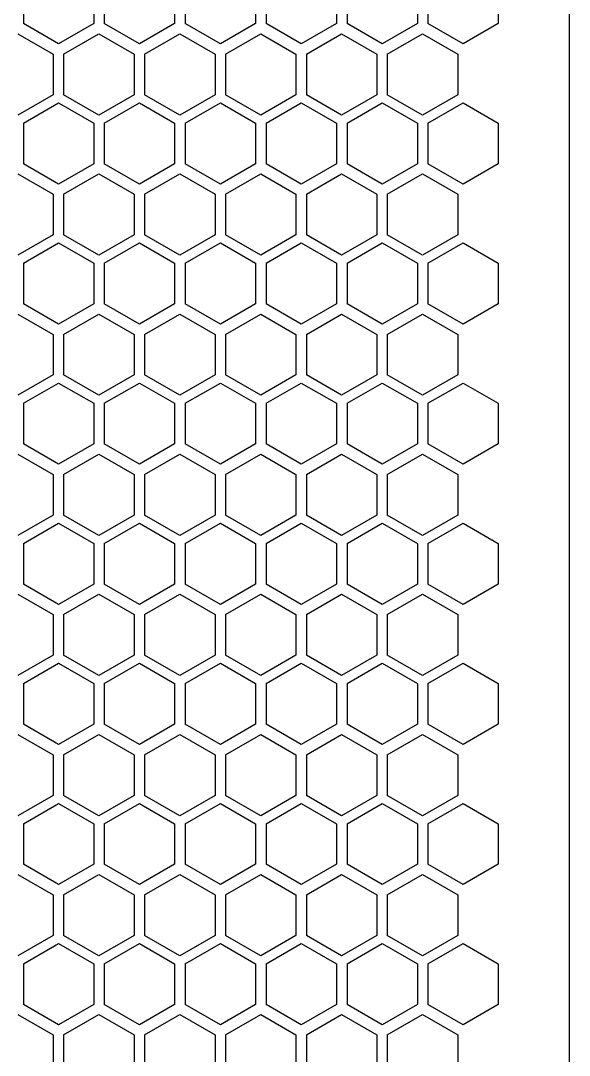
# Model space of a CAD drawing. Header units: millimetres. Extents: x 55614 to 110757, y -66981 to -47484.
# Drawn here: x 64603.4 to 64665.7, y -54746.7 to -54629 of the extents above; entities that cross this region are included whole.
import ezdxf

# ---------------------------------------------------------------- set-up
doc = ezdxf.new("R2010")
doc.units = ezdxf.units.MM
doc.layers.add('4215-0412-2_0', color=7, linetype='Continuous')
doc.layers.add('THICK', color=7, linetype='Continuous', lineweight=0)

# ---------------------------------------------------------------- blocks, each defined once
blk = doc.blocks.new('2-1725')
at = {"layer": '4215-0412-2_0', "color": 7, "linetype": 'Continuous'}
for p, q in [((-16421.03, -71628.67), (-16421.03, -72057.27)), ((-16483.1, -71704.5), (-16483.1, -71709.12)), ((-16475.1, -71704.5), (-16475.1, -71709.12)), ((-16473.9, -71704.5), (-16473.9, -71709.12)), ((-16465.9, -71704.5), (-16465.9, -71709.12)), ((-16464.7, -71704.5), (-16464.7, -71709.12)), ((-16456.7, -71704.5), (-16456.7, -71709.12)), ((-16455.5, -71704.5), (-16455.5, -71709.12)), ((-16447.5, -71704.5), (-16447.5, -71709.12)), ((-16446.3, -71704.5), (-16446.3, -71709.12)), ((-16438.3, -71704.5), (-16438.3, -71709.12)), ((-16437.1, -71704.5), (-16437.1, -71709.12)), ((-16429.1, -71704.5), (-16429.1, -71709.12)), ((-16479.1, -71711.43), (-16483.1, -71709.12)), ((-16475.1, -71709.12), (-16479.1, -71711.43)), ((-16469.9, -71711.43), (-16473.9, -71709.12)), ((-16465.9, -71709.12), (-16469.9, -71711.43)), ((-16460.7, -71711.43), (-16464.7, -71709.12)), ((-16456.7, -71709.12), (-16460.7, -71711.43)), ((-16451.5, -71711.43), (-16455.5, -71709.12)), ((-16447.5, -71709.12), (-16451.5, -71711.43)), ((-16442.3, -71711.43), (-16446.3, -71709.12)), ((-16438.3, -71709.12), (-16442.3, -71711.43)), ((-16433.1, -71711.43), (-16437.1, -71709.12)), ((-16429.1, -71709.12), (-16433.1, -71711.43)), ((-16483.72, -71710.28), (-16479.71, -71712.59)), ((-16478.52, -71712.59), (-16474.52, -71710.28)), ((-16474.52, -71710.28), (-16470.51, -71712.59)), ((-16469.32, -71712.59), (-16465.32, -71710.28)), ((-16465.32, -71710.28), (-16461.31, -71712.59)), ((-16460.12, -71712.59), (-16456.12, -71710.28)), ((-16456.12, -71710.28), (-16452.11, -71712.59)), ((-16450.92, -71712.59), (-16446.92, -71710.28)), ((-16446.92, -71710.28), (-16442.91, -71712.59)), ((-16441.72, -71712.59), (-16437.72, -71710.28)), ((-16437.72, -71710.28), (-16433.71, -71712.59)), ((-16479.71, -71712.59), (-16479.71, -71717.21)), ((-16478.52, -71712.59), (-16478.52, -71717.21)), ((-16470.51, -71712.59), (-16470.51, -71717.21)), ((-16469.32, -71712.59), (-16469.32, -71717.21)), ((-16461.31, -71712.59), (-16461.31, -71717.21)), ((-16460.12, -71712.59), (-16460.12, -71717.21)), ((-16452.11, -71712.59), (-16452.11, -71717.21)), ((-16450.92, -71712.59), (-16450.92, -71717.21)), ((-16442.91, -71712.59), (-16442.91, -71717.21)), ((-16441.72, -71712.59), (-16441.72, -71717.21)), ((-16433.71, -71712.59), (-16433.71, -71717.21)), ((-16479.71, -71717.21), (-16483.72, -71719.52)), ((-16474.52, -71719.52), (-16478.52, -71717.21)), ((-16470.51, -71717.21), (-16474.52, -71719.52)), ((-16465.32, -71719.52), (-16469.32, -71717.21)), ((-16461.31, -71717.21), (-16465.32, -71719.52)), ((-16456.12, -71719.52), (-16460.12, -71717.21)), ((-16452.11, -71717.21), (-16456.12, -71719.52)), ((-16446.92, -71719.52), (-16450.92, -71717.21)), ((-16442.91, -71717.21), (-16446.92, -71719.52)), ((-16437.72, -71719.52), (-16441.72, -71717.21)), ((-16433.71, -71717.21), (-16437.72, -71719.52)), ((-16483.1, -71720.43), (-16479.1, -71718.12)), ((-16479.1, -71718.12), (-16475.1, -71720.43)), ((-16473.9, -71720.43), (-16469.9, -71718.12)), ((-16469.9, -71718.12), (-16465.9, -71720.43)), ((-16464.7, -71720.43), (-16460.7, -71718.12)), ((-16460.7, -71718.12), (-16456.7, -71720.43)), ((-16455.5, -71720.43), (-16451.5, -71718.12)), ((-16451.5, -71718.12), (-16447.5, -71720.43)), ((-16446.3, -71720.43), (-16442.3, -71718.12)), ((-16442.3, -71718.12), (-16438.3, -71720.43)), ((-16437.1, -71720.43), (-16433.1, -71718.12)), ((-16433.1, -71718.12), (-16429.1, -71720.43)), ((-16483.1, -71720.43), (-16483.1, -71725.05)), ((-16475.1, -71720.43), (-16475.1, -71725.05)), ((-16473.9, -71720.43), (-16473.9, -71725.05)), ((-16465.9, -71720.43), (-16465.9, -71725.05)), ((-16464.7, -71720.43), (-16464.7, -71725.05)), ((-16456.7, -71720.43), (-16456.7, -71725.05)), ((-16455.5, -71720.43), (-16455.5, -71725.05)), ((-16447.5, -71720.43), (-16447.5, -71725.05)), ((-16446.3, -71720.43), (-16446.3, -71725.05)), ((-16438.3, -71720.43), (-16438.3, -71725.05)), ((-16437.1, -71720.43), (-16437.1, -71725.05)), ((-16429.1, -71720.43), (-16429.1, -71725.05)), ((-16479.1, -71727.36), (-16483.1, -71725.05)), ((-16475.1, -71725.05), (-16479.1, -71727.36)), ((-16469.9, -71727.36), (-16473.9, -71725.05)), ((-16465.9, -71725.05), (-16469.9, -71727.36)), ((-16460.7, -71727.36), (-16464.7, -71725.05)), ((-16456.7, -71725.05), (-16460.7, -71727.36)), ((-16451.5, -71727.36), (-16455.5, -71725.05)), ((-16447.5, -71725.05), (-16451.5, -71727.36)), ((-16442.3, -71727.36), (-16446.3, -71725.05)), ((-16438.3, -71725.05), (-16442.3, -71727.36)), ((-16433.1, -71727.36), (-16437.1, -71725.05)), ((-16429.1, -71725.05), (-16433.1, -71727.36)), ((-16483.72, -71726.21), (-16479.71, -71728.52)), ((-16478.52, -71728.52), (-16474.52, -71726.21)), ((-16474.52, -71726.21), (-16470.51, -71728.52)), ((-16469.32, -71728.52), (-16465.32, -71726.21)), ((-16465.32, -71726.21), (-16461.31, -71728.52)), ((-16460.12, -71728.52), (-16456.12, -71726.21)), ((-16456.12, -71726.21), (-16452.11, -71728.52)), ((-16450.92, -71728.52), (-16446.92, -71726.21)), ((-16446.92, -71726.21), (-16442.91, -71728.52)), ((-16441.72, -71728.52), (-16437.72, -71726.21)), ((-16437.72, -71726.21), (-16433.71, -71728.52)), ((-16479.71, -71728.52), (-16479.71, -71733.14)), ((-16478.52, -71728.52), (-16478.52, -71733.14)), ((-16470.51, -71728.52), (-16470.51, -71733.14)), ((-16469.32, -71728.52), (-16469.32, -71733.14)), ((-16461.31, -71728.52), (-16461.31, -71733.14)), ((-16460.12, -71728.52), (-16460.12, -71733.14)), ((-16452.11, -71728.52), (-16452.11, -71733.14)), ((-16450.92, -71728.52), (-16450.92, -71733.14)), ((-16442.91, -71728.52), (-16442.91, -71733.14)), ((-16441.72, -71728.52), (-16441.72, -71733.14)), ((-16433.71, -71728.52), (-16433.71, -71733.14)), ((-16479.71, -71733.14), (-16483.72, -71735.45)), ((-16483.1, -71736.36), (-16479.1, -71734.05)), ((-16479.1, -71734.05), (-16475.1, -71736.36)), ((-16474.52, -71735.45), (-16478.52, -71733.14)), ((-16470.51, -71733.14), (-16474.52, -71735.45)), ((-16473.9, -71736.36), (-16469.9, -71734.05)), ((-16469.9, -71734.05), (-16465.9, -71736.36)), ((-16465.32, -71735.45), (-16469.32, -71733.14)), ((-16461.31, -71733.14), (-16465.32, -71735.45)), ((-16464.7, -71736.36), (-16460.7, -71734.05)), ((-16460.7, -71734.05), (-16456.7, -71736.36)), ((-16456.12, -71735.45), (-16460.12, -71733.14)), ((-16452.11, -71733.14), (-16456.12, -71735.45)), ((-16455.5, -71736.36), (-16451.5, -71734.05)), ((-16451.5, -71734.05), (-16447.5, -71736.36)), ((-16446.92, -71735.45), (-16450.92, -71733.14)), ((-16442.91, -71733.14), (-16446.92, -71735.45)), ((-16446.3, -71736.36), (-16442.3, -71734.05)), ((-16442.3, -71734.05), (-16438.3, -71736.36)), ((-16437.72, -71735.45), (-16441.72, -71733.14)), ((-16433.71, -71733.14), (-16437.72, -71735.45)), ((-16437.1, -71736.36), (-16433.1, -71734.05)), ((-16433.1, -71734.05), (-16429.1, -71736.36)), ((-16483.1, -71736.36), (-16483.1, -71740.98)), ((-16475.1, -71736.36), (-16475.1, -71740.98)), ((-16473.9, -71736.36), (-16473.9, -71740.98)), ((-16465.9, -71736.36), (-16465.9, -71740.98)), ((-16464.7, -71736.36), (-16464.7, -71740.98)), ((-16456.7, -71736.36), (-16456.7, -71740.98)), ((-16455.5, -71736.36), (-16455.5, -71740.98)), ((-16447.5, -71736.36), (-16447.5, -71740.98)), ((-16446.3, -71736.36), (-16446.3, -71740.98)), ((-16438.3, -71736.36), (-16438.3, -71740.98)), ((-16437.1, -71736.36), (-16437.1, -71740.98)), ((-16429.1, -71736.36), (-16429.1, -71740.98)), ((-16479.1, -71743.29), (-16483.1, -71740.98)), ((-16475.1, -71740.98), (-16479.1, -71743.29)), ((-16469.9, -71743.29), (-16473.9, -71740.98)), ((-16465.9, -71740.98), (-16469.9, -71743.29)), ((-16460.7, -71743.29), (-16464.7, -71740.98)), ((-16456.7, -71740.98), (-16460.7, -71743.29)), ((-16451.5, -71743.29), (-16455.5, -71740.98)), ((-16447.5, -71740.98), (-16451.5, -71743.29)), ((-16442.3, -71743.29), (-16446.3, -71740.98)), ((-16438.3, -71740.98), (-16442.3, -71743.29)), ((-16433.1, -71743.29), (-16437.1, -71740.98)), ((-16429.1, -71740.98), (-16433.1, -71743.29)), ((-16483.72, -71742.14), (-16479.71, -71744.45)), ((-16478.52, -71744.45), (-16474.52, -71742.14)), ((-16474.52, -71742.14), (-16470.51, -71744.45)), ((-16469.32, -71744.45), (-16465.32, -71742.14)), ((-16465.32, -71742.14), (-16461.31, -71744.45)), ((-16460.12, -71744.45), (-16456.12, -71742.14)), ((-16456.12, -71742.14), (-16452.11, -71744.45)), ((-16450.92, -71744.45), (-16446.92, -71742.14)), ((-16446.92, -71742.14), (-16442.91, -71744.45)), ((-16441.72, -71744.45), (-16437.72, -71742.14)), ((-16437.72, -71742.14), (-16433.71, -71744.45)), ((-16479.71, -71744.45), (-16479.71, -71749.07)), ((-16478.52, -71744.45), (-16478.52, -71749.07)), ((-16470.51, -71744.45), (-16470.51, -71749.07)), ((-16469.32, -71744.45), (-16469.32, -71749.07)), ((-16461.31, -71744.45), (-16461.31, -71749.07)), ((-16460.12, -71744.45), (-16460.12, -71749.07)), ((-16452.11, -71744.45), (-16452.11, -71749.07)), ((-16450.92, -71744.45), (-16450.92, -71749.07)), ((-16442.91, -71744.45), (-16442.91, -71749.07)), ((-16441.72, -71744.45), (-16441.72, -71749.07)), ((-16433.71, -71744.45), (-16433.71, -71749.07)), ((-16479.71, -71749.07), (-16483.72, -71751.38)), ((-16474.52, -71751.38), (-16478.52, -71749.07)), ((-16470.51, -71749.07), (-16474.52, -71751.38)), ((-16465.32, -71751.38), (-16469.32, -71749.07)), ((-16461.31, -71749.07), (-16465.32, -71751.38)), ((-16456.12, -71751.38), (-16460.12, -71749.07)), ((-16452.11, -71749.07), (-16456.12, -71751.38)), ((-16446.92, -71751.38), (-16450.92, -71749.07)), ((-16442.91, -71749.07), (-16446.92, -71751.38)), ((-16437.72, -71751.38), (-16441.72, -71749.07)), ((-16433.71, -71749.07), (-16437.72, -71751.38)), ((-16483.1, -71752.29), (-16479.1, -71749.98)), ((-16479.1, -71749.98), (-16475.1, -71752.29)), ((-16473.9, -71752.29), (-16469.9, -71749.98)), ((-16469.9, -71749.98), (-16465.9, -71752.29)), ((-16464.7, -71752.29), (-16460.7, -71749.98)), ((-16460.7, -71749.98), (-16456.7, -71752.29)), ((-16455.5, -71752.29), (-16451.5, -71749.98)), ((-16451.5, -71749.98), (-16447.5, -71752.29)), ((-16446.3, -71752.29), (-16442.3, -71749.98)), ((-16442.3, -71749.98), (-16438.3, -71752.29)), ((-16437.1, -71752.29), (-16433.1, -71749.98)), ((-16433.1, -71749.98), (-16429.1, -71752.29)), ((-16483.1, -71752.29), (-16483.1, -71756.91)), ((-16475.1, -71752.29), (-16475.1, -71756.91)), ((-16473.9, -71752.29), (-16473.9, -71756.91)), ((-16465.9, -71752.29), (-16465.9, -71756.91)), ((-16464.7, -71752.29), (-16464.7, -71756.91)), ((-16456.7, -71752.29), (-16456.7, -71756.91)), ((-16455.5, -71752.29), (-16455.5, -71756.91)), ((-16447.5, -71752.29), (-16447.5, -71756.91)), ((-16446.3, -71752.29), (-16446.3, -71756.91)), ((-16438.3, -71752.29), (-16438.3, -71756.91)), ((-16437.1, -71752.29), (-16437.1, -71756.91)), ((-16429.1, -71752.29), (-16429.1, -71756.91)), ((-16479.1, -71759.22), (-16483.1, -71756.91)), ((-16475.1, -71756.91), (-16479.1, -71759.22)), ((-16469.9, -71759.22), (-16473.9, -71756.91)), ((-16465.9, -71756.91), (-16469.9, -71759.22)), ((-16460.7, -71759.22), (-16464.7, -71756.91)), ((-16456.7, -71756.91), (-16460.7, -71759.22)), ((-16451.5, -71759.22), (-16455.5, -71756.91)), ((-16447.5, -71756.91), (-16451.5, -71759.22)), ((-16442.3, -71759.22), (-16446.3, -71756.91)), ((-16438.3, -71756.91), (-16442.3, -71759.22)), ((-16433.1, -71759.22), (-16437.1, -71756.91)), ((-16429.1, -71756.91), (-16433.1, -71759.22)), ((-16483.72, -71758.07), (-16479.71, -71760.38)), ((-16478.52, -71760.38), (-16474.52, -71758.07)), ((-16474.52, -71758.07), (-16470.51, -71760.38)), ((-16469.32, -71760.38), (-16465.32, -71758.07)), ((-16465.32, -71758.07), (-16461.31, -71760.38)), ((-16460.12, -71760.38), (-16456.12, -71758.07)), ((-16456.12, -71758.07), (-16452.11, -71760.38)), ((-16450.92, -71760.38), (-16446.92, -71758.07)), ((-16446.92, -71758.07), (-16442.91, -71760.38)), ((-16441.72, -71760.38), (-16437.72, -71758.07)), ((-16437.72, -71758.07), (-16433.71, -71760.38)), ((-16479.71, -71760.38), (-16479.71, -71765)), ((-16478.52, -71760.38), (-16478.52, -71765)), ((-16470.51, -71760.38), (-16470.51, -71765)), ((-16469.32, -71760.38), (-16469.32, -71765)), ((-16461.31, -71760.38), (-16461.31, -71765)), ((-16460.12, -71760.38), (-16460.12, -71765)), ((-16452.11, -71760.38), (-16452.11, -71765)), ((-16450.92, -71760.38), (-16450.92, -71765)), ((-16442.91, -71760.38), (-16442.91, -71765)), ((-16441.72, -71760.38), (-16441.72, -71765)), ((-16433.71, -71760.38), (-16433.71, -71765)), ((-16479.71, -71765), (-16483.72, -71767.31)), ((-16483.1, -71768.22), (-16479.1, -71765.91)), ((-16479.1, -71765.91), (-16475.1, -71768.22)), ((-16474.52, -71767.31), (-16478.52, -71765)), ((-16470.51, -71765), (-16474.52, -71767.31)), ((-16473.9, -71768.22), (-16469.9, -71765.91)), ((-16469.9, -71765.91), (-16465.9, -71768.22)), ((-16465.32, -71767.31), (-16469.32, -71765)), ((-16461.31, -71765), (-16465.32, -71767.31)), ((-16464.7, -71768.22), (-16460.7, -71765.91)), ((-16460.7, -71765.91), (-16456.7, -71768.22)), ((-16456.12, -71767.31), (-16460.12, -71765)), ((-16452.11, -71765), (-16456.12, -71767.31)), ((-16455.5, -71768.22), (-16451.5, -71765.91)), ((-16451.5, -71765.91), (-16447.5, -71768.22)), ((-16446.92, -71767.31), (-16450.92, -71765)), ((-16442.91, -71765), (-16446.92, -71767.31)), ((-16446.3, -71768.22), (-16442.3, -71765.91)), ((-16442.3, -71765.91), (-16438.3, -71768.22)), ((-16437.72, -71767.31), (-16441.72, -71765)), ((-16433.71, -71765), (-16437.72, -71767.31)), ((-16437.1, -71768.22), (-16433.1, -71765.91)), ((-16433.1, -71765.91), (-16429.1, -71768.22)), ((-16483.1, -71768.22), (-16483.1, -71772.84)), ((-16475.1, -71768.22), (-16475.1, -71772.84)), ((-16473.9, -71768.22), (-16473.9, -71772.84)), ((-16465.9, -71768.22), (-16465.9, -71772.84)), ((-16464.7, -71768.22), (-16464.7, -71772.84)), ((-16456.7, -71768.22), (-16456.7, -71772.84)), ((-16455.5, -71768.22), (-16455.5, -71772.84)), ((-16447.5, -71768.22), (-16447.5, -71772.84)), ((-16446.3, -71768.22), (-16446.3, -71772.84)), ((-16438.3, -71768.22), (-16438.3, -71772.84)), ((-16437.1, -71768.22), (-16437.1, -71772.84)), ((-16429.1, -71768.22), (-16429.1, -71772.84)), ((-16479.1, -71775.15), (-16483.1, -71772.84)), ((-16475.1, -71772.84), (-16479.1, -71775.15)), ((-16469.9, -71775.15), (-16473.9, -71772.84)), ((-16465.9, -71772.84), (-16469.9, -71775.15)), ((-16460.7, -71775.15), (-16464.7, -71772.84)), ((-16456.7, -71772.84), (-16460.7, -71775.15)), ((-16451.5, -71775.15), (-16455.5, -71772.84)), ((-16447.5, -71772.84), (-16451.5, -71775.15)), ((-16442.3, -71775.15), (-16446.3, -71772.84)), ((-16438.3, -71772.84), (-16442.3, -71775.15)), ((-16433.1, -71775.15), (-16437.1, -71772.84)), ((-16429.1, -71772.84), (-16433.1, -71775.15)), ((-16483.72, -71774), (-16479.71, -71776.31)), ((-16478.52, -71776.31), (-16474.52, -71774)), ((-16474.52, -71774), (-16470.51, -71776.31)), ((-16469.32, -71776.31), (-16465.32, -71774)), ((-16465.32, -71774), (-16461.31, -71776.31)), ((-16460.12, -71776.31), (-16456.12, -71774)), ((-16456.12, -71774), (-16452.11, -71776.31)), ((-16450.92, -71776.31), (-16446.92, -71774)), ((-16446.92, -71774), (-16442.91, -71776.31)), ((-16441.72, -71776.31), (-16437.72, -71774)), ((-16437.72, -71774), (-16433.71, -71776.31)), ((-16479.71, -71776.31), (-16479.71, -71780.93)), ((-16478.52, -71776.31), (-16478.52, -71780.93)), ((-16470.51, -71776.31), (-16470.51, -71780.93)), ((-16469.32, -71776.31), (-16469.32, -71780.93)), ((-16461.31, -71776.31), (-16461.31, -71780.93)), ((-16460.12, -71776.31), (-16460.12, -71780.93)), ((-16452.11, -71776.31), (-16452.11, -71780.93)), ((-16450.92, -71776.31), (-16450.92, -71780.93)), ((-16442.91, -71776.31), (-16442.91, -71780.93)), ((-16441.72, -71776.31), (-16441.72, -71780.93)), ((-16433.71, -71776.31), (-16433.71, -71780.93)), ((-16479.71, -71780.93), (-16483.72, -71783.24)), ((-16474.52, -71783.24), (-16478.52, -71780.93)), ((-16470.51, -71780.93), (-16474.52, -71783.24)), ((-16465.32, -71783.24), (-16469.32, -71780.93)), ((-16461.31, -71780.93), (-16465.32, -71783.24)), ((-16456.12, -71783.24), (-16460.12, -71780.93)), ((-16452.11, -71780.93), (-16456.12, -71783.24)), ((-16446.92, -71783.24), (-16450.92, -71780.93)), ((-16442.91, -71780.93), (-16446.92, -71783.24)), ((-16437.72, -71783.24), (-16441.72, -71780.93)), ((-16433.71, -71780.93), (-16437.72, -71783.24)), ((-16483.1, -71784.15), (-16479.1, -71781.84)), ((-16479.1, -71781.84), (-16475.1, -71784.15)), ((-16473.9, -71784.15), (-16469.9, -71781.84)), ((-16469.9, -71781.84), (-16465.9, -71784.15)), ((-16464.7, -71784.15), (-16460.7, -71781.84)), ((-16460.7, -71781.84), (-16456.7, -71784.15)), ((-16455.5, -71784.15), (-16451.5, -71781.84)), ((-16451.5, -71781.84), (-16447.5, -71784.15)), ((-16446.3, -71784.15), (-16442.3, -71781.84)), ((-16442.3, -71781.84), (-16438.3, -71784.15)), ((-16437.1, -71784.15), (-16433.1, -71781.84)), ((-16433.1, -71781.84), (-16429.1, -71784.15)), ((-16483.1, -71784.15), (-16483.1, -71788.77)), ((-16475.1, -71784.15), (-16475.1, -71788.77)), ((-16473.9, -71784.15), (-16473.9, -71788.77)), ((-16465.9, -71784.15), (-16465.9, -71788.77)), ((-16464.7, -71784.15), (-16464.7, -71788.77)), ((-16456.7, -71784.15), (-16456.7, -71788.77)), ((-16455.5, -71784.15), (-16455.5, -71788.77)), ((-16447.5, -71784.15), (-16447.5, -71788.77)), ((-16446.3, -71784.15), (-16446.3, -71788.77)), ((-16438.3, -71784.15), (-16438.3, -71788.77)), ((-16437.1, -71784.15), (-16437.1, -71788.77)), ((-16429.1, -71784.15), (-16429.1, -71788.77)), ((-16479.1, -71791.08), (-16483.1, -71788.77)), ((-16475.1, -71788.77), (-16479.1, -71791.08)), ((-16469.9, -71791.08), (-16473.9, -71788.77)), ((-16465.9, -71788.77), (-16469.9, -71791.08)), ((-16460.7, -71791.08), (-16464.7, -71788.77)), ((-16456.7, -71788.77), (-16460.7, -71791.08)), ((-16451.5, -71791.08), (-16455.5, -71788.77)), ((-16447.5, -71788.77), (-16451.5, -71791.08)), ((-16442.3, -71791.08), (-16446.3, -71788.77)), ((-16438.3, -71788.77), (-16442.3, -71791.08)), ((-16433.1, -71791.08), (-16437.1, -71788.77)), ((-16429.1, -71788.77), (-16433.1, -71791.08)), ((-16483.72, -71789.93), (-16479.71, -71792.24)), ((-16478.52, -71792.24), (-16474.52, -71789.93)), ((-16474.52, -71789.93), (-16470.51, -71792.24)), ((-16469.32, -71792.24), (-16465.32, -71789.93)), ((-16465.32, -71789.93), (-16461.31, -71792.24)), ((-16460.12, -71792.24), (-16456.12, -71789.93)), ((-16456.12, -71789.93), (-16452.11, -71792.24)), ((-16450.92, -71792.24), (-16446.92, -71789.93)), ((-16446.92, -71789.93), (-16442.91, -71792.24)), ((-16441.72, -71792.24), (-16437.72, -71789.93)), ((-16437.72, -71789.93), (-16433.71, -71792.24)), ((-16479.71, -71792.24), (-16479.71, -71796.86)), ((-16478.52, -71792.24), (-16478.52, -71796.86)), ((-16470.51, -71792.24), (-16470.51, -71796.86)), ((-16469.32, -71792.24), (-16469.32, -71796.86)), ((-16461.31, -71792.24), (-16461.31, -71796.86)), ((-16460.12, -71792.24), (-16460.12, -71796.86)), ((-16452.11, -71792.24), (-16452.11, -71796.86)), ((-16450.92, -71792.24), (-16450.92, -71796.86)), ((-16442.91, -71792.24), (-16442.91, -71796.86)), ((-16441.72, -71792.24), (-16441.72, -71796.86)), ((-16433.71, -71792.24), (-16433.71, -71796.86)), ((-16479.71, -71796.86), (-16483.72, -71799.17)), ((-16474.52, -71799.17), (-16478.52, -71796.86)), ((-16470.51, -71796.86), (-16474.52, -71799.17)), ((-16465.32, -71799.17), (-16469.32, -71796.86)), ((-16461.31, -71796.86), (-16465.32, -71799.17)), ((-16456.12, -71799.17), (-16460.12, -71796.86)), ((-16452.11, -71796.86), (-16456.12, -71799.17)), ((-16446.92, -71799.17), (-16450.92, -71796.86)), ((-16442.91, -71796.86), (-16446.92, -71799.17)), ((-16437.72, -71799.17), (-16441.72, -71796.86)), ((-16433.71, -71796.86), (-16437.72, -71799.17)), ((-16483.1, -71800.08), (-16479.1, -71797.77)), ((-16479.1, -71797.77), (-16475.1, -71800.08)), ((-16473.9, -71800.08), (-16469.9, -71797.77)), ((-16469.9, -71797.77), (-16465.9, -71800.08)), ((-16464.7, -71800.08), (-16460.7, -71797.77)), ((-16460.7, -71797.77), (-16456.7, -71800.08)), ((-16455.5, -71800.08), (-16451.5, -71797.77)), ((-16451.5, -71797.77), (-16447.5, -71800.08)), ((-16446.3, -71800.08), (-16442.3, -71797.77)), ((-16442.3, -71797.77), (-16438.3, -71800.08)), ((-16437.1, -71800.08), (-16433.1, -71797.77)), ((-16433.1, -71797.77), (-16429.1, -71800.08)), ((-16483.1, -71800.08), (-16483.1, -71804.7)), ((-16475.1, -71800.08), (-16475.1, -71804.7)), ((-16473.9, -71800.08), (-16473.9, -71804.7)), ((-16465.9, -71800.08), (-16465.9, -71804.7)), ((-16464.7, -71800.08), (-16464.7, -71804.7)), ((-16456.7, -71800.08), (-16456.7, -71804.7)), ((-16455.5, -71800.08), (-16455.5, -71804.7)), ((-16447.5, -71800.08), (-16447.5, -71804.7)), ((-16446.3, -71800.08), (-16446.3, -71804.7)), ((-16438.3, -71800.08), (-16438.3, -71804.7)), ((-16437.1, -71800.08), (-16437.1, -71804.7)), ((-16429.1, -71800.08), (-16429.1, -71804.7)), ((-16479.1, -71807.01), (-16483.1, -71804.7)), ((-16475.1, -71804.7), (-16479.1, -71807.01)), ((-16469.9, -71807.01), (-16473.9, -71804.7)), ((-16465.9, -71804.7), (-16469.9, -71807.01)), ((-16460.7, -71807.01), (-16464.7, -71804.7)), ((-16456.7, -71804.7), (-16460.7, -71807.01)), ((-16451.5, -71807.01), (-16455.5, -71804.7)), ((-16447.5, -71804.7), (-16451.5, -71807.01)), ((-16442.3, -71807.01), (-16446.3, -71804.7)), ((-16438.3, -71804.7), (-16442.3, -71807.01)), ((-16433.1, -71807.01), (-16437.1, -71804.7)), ((-16429.1, -71804.7), (-16433.1, -71807.01)), ((-16483.72, -71805.86), (-16479.71, -71808.17)), ((-16478.52, -71808.17), (-16474.52, -71805.86)), ((-16474.52, -71805.86), (-16470.51, -71808.17)), ((-16469.32, -71808.17), (-16465.32, -71805.86)), ((-16465.32, -71805.86), (-16461.31, -71808.17)), ((-16460.12, -71808.17), (-16456.12, -71805.86)), ((-16456.12, -71805.86), (-16452.11, -71808.17)), ((-16450.92, -71808.17), (-16446.92, -71805.86)), ((-16446.92, -71805.86), (-16442.91, -71808.17)), ((-16441.72, -71808.17), (-16437.72, -71805.86)), ((-16437.72, -71805.86), (-16433.71, -71808.17)), ((-16479.71, -71808.17), (-16479.71, -71812.79)), ((-16478.52, -71808.17), (-16478.52, -71812.79)), ((-16470.51, -71808.17), (-16470.51, -71812.79)), ((-16469.32, -71808.17), (-16469.32, -71812.79)), ((-16461.31, -71808.17), (-16461.31, -71812.79)), ((-16460.12, -71808.17), (-16460.12, -71812.79)), ((-16452.11, -71808.17), (-16452.11, -71812.79)), ((-16450.92, -71808.17), (-16450.92, -71812.79)), ((-16442.91, -71808.17), (-16442.91, -71812.79)), ((-16441.72, -71808.17), (-16441.72, -71812.79)), ((-16433.71, -71808.17), (-16433.71, -71812.79)), ((-16479.71, -71812.79), (-16483.72, -71815.1)), ((-16474.52, -71815.1), (-16478.52, -71812.79)), ((-16470.51, -71812.79), (-16474.52, -71815.1)), ((-16465.32, -71815.1), (-16469.32, -71812.79)), ((-16461.31, -71812.79), (-16465.32, -71815.1)), ((-16456.12, -71815.1), (-16460.12, -71812.79)), ((-16452.11, -71812.79), (-16456.12, -71815.1)), ((-16446.92, -71815.1), (-16450.92, -71812.79)), ((-16442.91, -71812.79), (-16446.92, -71815.1)), ((-16437.72, -71815.1), (-16441.72, -71812.79)), ((-16433.71, -71812.79), (-16437.72, -71815.1)), ((-16483.1, -71816.01), (-16479.1, -71813.7)), ((-16479.1, -71813.7), (-16475.1, -71816.01)), ((-16473.9, -71816.01), (-16469.9, -71813.7)), ((-16469.9, -71813.7), (-16465.9, -71816.01)), ((-16464.7, -71816.01), (-16460.7, -71813.7)), ((-16460.7, -71813.7), (-16456.7, -71816.01)), ((-16455.5, -71816.01), (-16451.5, -71813.7)), ((-16451.5, -71813.7), (-16447.5, -71816.01)), ((-16446.3, -71816.01), (-16442.3, -71813.7)), ((-16442.3, -71813.7), (-16438.3, -71816.01)), ((-16437.1, -71816.01), (-16433.1, -71813.7)), ((-16433.1, -71813.7), (-16429.1, -71816.01)), ((-16483.1, -71816.01), (-16483.1, -71820.63)), ((-16475.1, -71816.01), (-16475.1, -71820.63)), ((-16473.9, -71816.01), (-16473.9, -71820.63)), ((-16465.9, -71816.01), (-16465.9, -71820.63)), ((-16464.7, -71816.01), (-16464.7, -71820.63)), ((-16456.7, -71816.01), (-16456.7, -71820.63)), ((-16455.5, -71816.01), (-16455.5, -71820.63)), ((-16447.5, -71816.01), (-16447.5, -71820.63)), ((-16446.3, -71816.01), (-16446.3, -71820.63)), ((-16438.3, -71816.01), (-16438.3, -71820.63)), ((-16437.1, -71816.01), (-16437.1, -71820.63)), ((-16429.1, -71816.01), (-16429.1, -71820.63)), ((-16479.1, -71822.94), (-16483.1, -71820.63)), ((-16475.1, -71820.63), (-16479.1, -71822.94)), ((-16469.9, -71822.94), (-16473.9, -71820.63)), ((-16465.9, -71820.63), (-16469.9, -71822.94)), ((-16460.7, -71822.94), (-16464.7, -71820.63)), ((-16456.7, -71820.63), (-16460.7, -71822.94)), ((-16451.5, -71822.94), (-16455.5, -71820.63)), ((-16447.5, -71820.63), (-16451.5, -71822.94)), ((-16442.3, -71822.94), (-16446.3, -71820.63)), ((-16438.3, -71820.63), (-16442.3, -71822.94)), ((-16433.1, -71822.94), (-16437.1, -71820.63)), ((-16429.1, -71820.63), (-16433.1, -71822.94)), ((-16483.72, -71821.79), (-16479.71, -71824.1)), ((-16478.52, -71824.1), (-16474.52, -71821.79)), ((-16474.52, -71821.79), (-16470.51, -71824.1)), ((-16469.32, -71824.1), (-16465.32, -71821.79)), ((-16465.32, -71821.79), (-16461.31, -71824.1)), ((-16460.12, -71824.1), (-16456.12, -71821.79)), ((-16456.12, -71821.79), (-16452.11, -71824.1)), ((-16450.92, -71824.1), (-16446.92, -71821.79)), ((-16446.92, -71821.79), (-16442.91, -71824.1)), ((-16441.72, -71824.1), (-16437.72, -71821.79)), ((-16437.72, -71821.79), (-16433.71, -71824.1)), ((-16479.71, -71824.1), (-16479.71, -71828.72)), ((-16478.52, -71824.1), (-16478.52, -71828.72)), ((-16470.51, -71824.1), (-16470.51, -71828.72)), ((-16469.32, -71824.1), (-16469.32, -71828.72)), ((-16461.31, -71824.1), (-16461.31, -71828.72)), ((-16460.12, -71824.1), (-16460.12, -71828.72)), ((-16452.11, -71824.1), (-16452.11, -71828.72)), ((-16450.92, -71824.1), (-16450.92, -71828.72)), ((-16442.91, -71824.1), (-16442.91, -71828.72)), ((-16441.72, -71824.1), (-16441.72, -71828.72)), ((-16433.71, -71824.1), (-16433.71, -71828.72))]:
    blk.add_line(p, q, dxfattribs=at)

msp = doc.modelspace()

# ---------------------------------------------------------------- block references
at = {"layer": 'THICK', "lineweight": -3}
msp.add_blockref('2-1725', (81086.76, 17079.761), dxfattribs=at)

doc.saveas('drawing.dxf')
